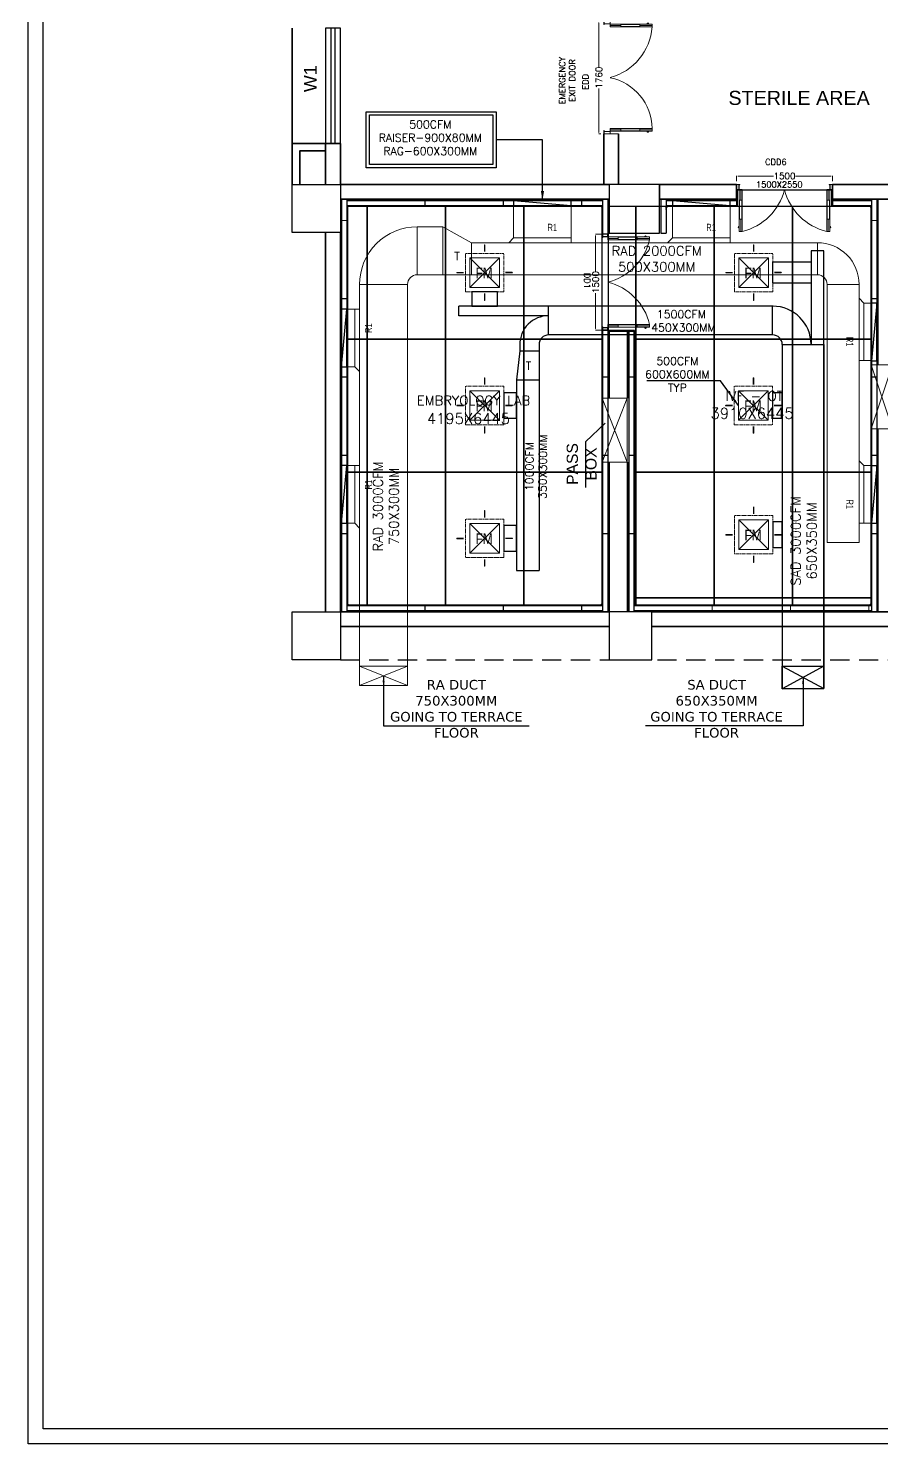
# Model space of a CAD drawing. Extents: x 3505867 to 3988380, y -625948 to -590408.
# Drawn here: x 3845692 to 3859016, y -625948 to -603838 of the extents above; entities that cross this region are included whole.
import ezdxf
from ezdxf.enums import TextEntityAlignment as Align

# ---------------------------------------------------------------- set-up
doc = ezdxf.new("R2010")
doc.units = 0
doc.header["$LTSCALE"] = 6
doc.header["$MEASUREMENT"] = 0
doc.linetypes.add('DASHED', pattern=[0.75, 0.5, -0.25])
doc.linetypes.add('HIDDEN', pattern=[0.375, 0.25, -0.125])
doc.layers.get('0').update_dxf_attribs({"linetype": 'CONTINUOUS'})
doc.layers.get('Defpoints').update_dxf_attribs({"linetype": 'CONTINUOUS'})
for name, color, linetype, lineweight in [('0 Room description', 6, 'CONTINUOUS', 5), ('0 Room Dimensions', 7, 'CONTINUOUS', 0), ('1200 Door', 144, 'CONTINUOUS', 5), ('Ahlada 50mm Ceiling Panels', 191, 'CONTINUOUS', 0), ('Ahlada Coving', 3, 'CONTINUOUS', 0), ('Double Leaf Door', 4, 'CONTINUOUS', 18), ('MEP_HVAC_RA_DUCT', 1, 'CONTINUOUS', 9), ('MEP_HVAC_RA_RAISERS', 3, 'CONTINUOUS', 0), ('Partition-80WP', 7, 'CONTINUOUS', 5), ('Supply Diffusers', 3, 'CONTINUOUS', 0), ('WALL', 10, 'CONTINUOUS', 35), ('WIN', 151, 'CONTINUOUS', 9)]:
    doc.layers.add(name, color=color, linetype=linetype, lineweight=lineweight)
for name, color, linetype in [('80 mm Wall', 5, 'CONTINUOUS'), ('Chajja', 7, 'CONTINUOUS'), ('COL', 5, 'CONTINUOUS'), ('DIM', 7, 'CONTINUOUS'), ('JOINERY', 7, 'CONTINUOUS'), ('MEP_HVAC_SUPPLY_AIR_DUCT', 3, 'CONTINUOUS'), ('MEP_HVAC_SUPPLY_DIFFUSER', 5, 'CONTINUOUS'), ('MEP_HVAC_TEXT', 7, 'CONTINUOUS'), ('walls', 1, 'CONTINUOUS'), ('Window', 161, 'CONTINUOUS')]:
    doc.layers.add(name, color=color, linetype=linetype)
doc.styles.add('ARIAL', font='')
doc.styles.add('ARIEL', font='', dxfattribs={"width": 0.75})
doc.styles.add('ROMAN', font='', dxfattribs={"width": 0.8})
doc.styles.add('ROMANS', font='romans.shx')
doc.styles.add('SIMPLEX', font='SIMPLEX')
doc.styles.add('VERDANA', font='')
doc.styles.get('ARIAL').set_extended_font_data('Arial')
doc.styles.get('ARIEL').set_extended_font_data('SansSerif')
doc.styles.get('ROMAN').set_extended_font_data('Arial')
doc.styles.get('VERDANA').set_extended_font_data('Verdana')
doc.dimstyles.new('AEPL1', dxfattribs={"dimtxt": 100, "dimasz": 25, "dimexe": 1.25, "dimexo": 50, "dimtad": 0, "dimdec": 0, "dimtxsty": 'ROMANS', "dimcen": 2.5, "dimclrd": 250, "dimclre": 250, "dimadec": 0, "dimazin": 0, "dimtfac": 1, "dimtdec": 0, "dimtmove": 0, "dimatfit": 3, "dimfxl": 1, "dimlwd": 0, "dimlwe": 0, "dimarcsym": 0})
doc.dimstyles.new('TEXT', dxfattribs={"dimscale": 0, "dimtxt": 500, "dimasz": 100, "dimexe": 75, "dimexo": 100, "dimgap": 50, "dimtad": 0, "dimdec": 0, "dimzin": 0, "dimdsep": 46, "dimtxsty": 'ARIAL', "dimblk": 'OBLIQUE', "dimcen": 0.09, "dimdle": 100, "dimclrd": 256, "dimclre": 256, "dimclrt": 6, "dimadec": 0, "dimazin": 0, "dimtfac": 1, "dimtdec": 0, "dimtofl": 0, "dimtmove": 2, "dimatfit": 3, "dimfxl": 1, "dimfrac": 2, "dimtolj": 1, "dimtzin": 0, "dimarcsym": 0})

# ---------------------------------------------------------------- blocks, each defined once
blk = doc.blocks.new('_Oblique')
at = {"color": 0, "linetype": 'ByBlock', "lineweight": -2}
blk.add_line((-0.5, -0.5), (0.5, 0.5), dxfattribs=at)
blk = doc.blocks.new('*D128')
at = {"layer": 'Defpoints', "color": 0, "linetype": 'ByBlock'}
for p in [(-25370, 7793), (-26870, 7660), (-25370, 7660)]:
    blk.add_point(p, dxfattribs=at)
at = {"layer": 'DIM', "color": 250, "linetype": 'ByBlock', "lineweight": 0}
for p, q in [((-26870, 7710), (-26870, 7795)), ((-26845, 7793), (-26290, 7793)), ((-25395, 7793), (-25950, 7793)), ((-25370, 7710), (-25370, 7795))]:
    blk.add_line(p, q, dxfattribs=at)
at = {"layer": 'DIM', "color": 250, "linetype": 'ByBlock'}
for points in [[(-26845, 7797), (-26845, 7789), (-26870, 7793)], [(-25395, 7789), (-25395, 7797), (-25370, 7793)]]:
    blk.add_solid(points, dxfattribs=at)
at = {"layer": 'DIM', "color": 0, "linetype": 'ByBlock', "insert": (-26120, 7793), "char_height": 100, "attachment_point": 5, "style": 'ROMANS'}
blk.add_mtext('1500', dxfattribs=at)
blk = doc.blocks.new('1500x80')
at = {"layer": 'Double Leaf Door'}
for points in [[(99336, -25418), (99341, -25418), (99341, -25121), (99336, -25121)], [(99380, -25121), (99375, -25121), (99375, -25418), (99380, -25418)], [(100704, -25121), (100709, -25121), (100709, -25418), (100704, -25418)], [(100748, -25418), (100743, -25418), (100743, -25121), (100748, -25121)]]:
    blk.add_hatch(color=6, dxfattribs=at).paths.add_polyline_path(points)
at = {"layer": 'Double Leaf Door', "color": 8}
for p, q in [((99336, -24983), (99324, -24983)), ((99336, -25582), (99336, -24928)), ((99336, -24928), (99380, -24928)), ((99336, -24983), (99336, -25005)), ((99358, -25121), (99358, -24928)), ((99380, -24928), (99380, -25582)), ((100748, -24928), (100704, -24928)), ((100704, -24928), (100704, -25582)), ((100726, -25121), (100726, -24928)), ((100748, -25582), (100748, -24928)), ((100748, -24983), (100760, -24983)), ((100748, -24983), (100748, -25005)), ((99322, -24985), (99322, -25003)), ((99324, -25005), (99336, -25005)), ((100760, -25005), (100748, -25005)), ((100762, -24985), (100762, -25003)), ((99358, -25582), (99358, -25418)), ((100726, -25582), (100726, -25418)), ((99292, -25582), (99292, -25662)), ((99332, -25582), (99292, -25582)), ((99294, -25584), (99294, -25660)), ((99330, -25584), (99294, -25584)), ((99330, -25659), (99330, -25584)), ((99332, -25657), (99332, -25582)), ((99380, -25582), (99336, -25582)), ((100704, -25582), (100748, -25582)), ((100752, -25657), (100752, -25582)), ((100752, -25582), (100792, -25582)), ((100754, -25659), (100754, -25584)), ((100754, -25584), (100790, -25584)), ((100790, -25584), (100790, -25660)), ((100792, -25582), (100792, -25662)), ((99292, -25662), (99332, -25662)), ((99294, -25660), (99332, -25660)), ((99342, -25659), (99330, -25659)), ((99344, -25657), (99332, -25657)), ((99332, -25660), (99342, -25660)), ((99332, -25662), (99344, -25662)), ((99342, -25660), (99342, -25659)), ((99344, -25662), (99344, -25657)), ((100740, -25662), (100740, -25657)), ((100740, -25657), (100752, -25657)), ((100752, -25662), (100740, -25662)), ((100742, -25660), (100742, -25659)), ((100742, -25659), (100754, -25659)), ((100752, -25660), (100742, -25660)), ((100790, -25660), (100752, -25660)), ((100792, -25662), (100752, -25662))]:
    blk.add_line(p, q, dxfattribs=at)
at = {"layer": 'Double Leaf Door', "color": 6}
for p, q in [((99380, -25121), (99336, -25121)), ((99336, -25121), (99336, -25418)), ((99341, -25418), (99341, -25121)), ((99375, -25418), (99375, -25121)), ((99380, -25418), (99380, -25121)), ((100704, -25418), (100704, -25121)), ((100704, -25121), (100748, -25121)), ((100709, -25418), (100709, -25121)), ((100743, -25418), (100743, -25121)), ((100748, -25121), (100748, -25418)), ((99336, -25418), (99380, -25418)), ((100748, -25418), (100704, -25418))]:
    blk.add_line(p, q, dxfattribs=at)
at = {"layer": 'Double Leaf Door', "color": 6, "ltscale": 100}
for p, q in [((99375, -25121), (99375, -25418)), ((100709, -25121), (100709, -25418))]:
    blk.add_line(p, q, dxfattribs=at)
at = {"layer": 'Double Leaf Door', "color": 6}
for points in [[(99336, -25121), (99336, -25418), (99341, -25418), (99341, -25121), (99336, -25121)], [(99380, -25121), (99380, -25418), (99375, -25418), (99375, -25121), (99380, -25121)], [(100704, -25121), (100704, -25418), (100709, -25418), (100709, -25121), (100704, -25121)], [(100748, -25121), (100748, -25418), (100743, -25418), (100743, -25121), (100748, -25121)]]:
    blk.add_lwpolyline(points, dxfattribs=at)
at = {"layer": 'Double Leaf Door', "ltscale": 5000}
for points in [[(99336, -25121), (99336, -25418), (99341, -25418), (99341, -25121), (99336, -25121)], [(100748, -25121), (100748, -25418), (100743, -25418), (100743, -25121), (100748, -25121)]]:
    blk.add_lwpolyline(points, dxfattribs=at)
at = {"layer": 'Double Leaf Door', "color": 8}
for centre, radius, start, end in [((99324, -24985), 1.98, 90, 180), ((99176, -25796), 892, 13.906, 76.7864), ((100908, -25796), 892, 103.2136, 166.094), ((100760, -24985), 1.98, 0, 90), ((99322, -24994), 3.72, 90, 270), ((99324, -25003), 1.98, 180, 270), ((100760, -25003), 1.98, 270, 0), ((100762, -24994), 3.72, 270, 90)]:
    blk.add_arc(centre, radius, start, end, dxfattribs=at)
blk = doc.blocks.new('1800x100')
at = {"layer": 'Double Leaf Door'}
for points in [[(101628, -31395), (101633, -31395), (101633, -31098), (101628, -31098)], [(101672, -31098), (101667, -31098), (101667, -31395), (101672, -31395)], [(103256, -31098), (103261, -31098), (103261, -31395), (103256, -31395)], [(103300, -31395), (103295, -31395), (103295, -31098), (103300, -31098)]]:
    blk.add_hatch(color=6, dxfattribs=at).paths.add_polyline_path(points)
at = {"layer": 'Double Leaf Door', "color": 8}
for p, q in [((101628, -31558), (101628, -30904)), ((101628, -30904), (101672, -30904)), ((101650, -31098), (101650, -30904)), ((101672, -30904), (101672, -31558)), ((103300, -30904), (103256, -30904)), ((103256, -30904), (103256, -31558)), ((103278, -31098), (103278, -30904)), ((103300, -31558), (103300, -30904)), ((101613, -30962), (101613, -30980)), ((101628, -30960), (101615, -30960)), ((101615, -30982), (101628, -30982)), ((101628, -30960), (101628, -30982)), ((103300, -30960), (103312, -30960)), ((103300, -30960), (103300, -30982)), ((103312, -30982), (103300, -30982)), ((103314, -30962), (103314, -30980)), ((101650, -31558), (101650, -31395)), ((103278, -31558), (103278, -31395)), ((101584, -31558), (101584, -31658)), ((101624, -31558), (101584, -31558)), ((101586, -31560), (101586, -31656)), ((101622, -31560), (101586, -31560)), ((101622, -31655), (101622, -31560)), ((101624, -31654), (101624, -31558)), ((101672, -31558), (101628, -31558)), ((103256, -31558), (103300, -31558)), ((103304, -31654), (103304, -31558)), ((103304, -31558), (103344, -31558)), ((103306, -31655), (103306, -31560)), ((103306, -31560), (103342, -31560)), ((103342, -31560), (103342, -31656)), ((103344, -31558), (103344, -31658)), ((101584, -31658), (101624, -31658)), ((101586, -31656), (101624, -31656)), ((101634, -31655), (101622, -31655)), ((101636, -31654), (101624, -31654)), ((101624, -31656), (101634, -31656)), ((101624, -31658), (101636, -31658)), ((101634, -31656), (101634, -31655)), ((101636, -31658), (101636, -31654)), ((103292, -31658), (103292, -31654)), ((103292, -31654), (103304, -31654)), ((103304, -31658), (103292, -31658)), ((103294, -31656), (103294, -31655)), ((103294, -31655), (103306, -31655)), ((103304, -31656), (103294, -31656)), ((103342, -31656), (103304, -31656)), ((103344, -31658), (103304, -31658))]:
    blk.add_line(p, q, dxfattribs=at)
at = {"layer": 'Double Leaf Door', "color": 6}
for p, q in [((101672, -31098), (101628, -31098)), ((101628, -31098), (101628, -31395)), ((101633, -31395), (101633, -31098)), ((101667, -31395), (101667, -31098)), ((101672, -31395), (101672, -31098)), ((103256, -31395), (103256, -31098)), ((103256, -31098), (103300, -31098)), ((103261, -31395), (103261, -31098)), ((103295, -31395), (103295, -31098)), ((103300, -31098), (103300, -31395)), ((101628, -31395), (101672, -31395)), ((103300, -31395), (103256, -31395))]:
    blk.add_line(p, q, dxfattribs=at)
at = {"layer": 'Double Leaf Door', "color": 6, "ltscale": 100}
for p, q in [((101667, -31098), (101667, -31395)), ((103261, -31098), (103261, -31395))]:
    blk.add_line(p, q, dxfattribs=at)
at = {"layer": 'Double Leaf Door', "color": 6}
for points in [[(101628, -31098), (101628, -31395), (101633, -31395), (101633, -31098), (101628, -31098)], [(101672, -31098), (101672, -31395), (101667, -31395), (101667, -31098), (101672, -31098)], [(103256, -31098), (103256, -31395), (103261, -31395), (103261, -31098), (103256, -31098)], [(103300, -31098), (103300, -31395), (103295, -31395), (103295, -31098), (103300, -31098)]]:
    blk.add_lwpolyline(points, dxfattribs=at)
at = {"layer": 'Double Leaf Door', "ltscale": 5000}
for points in [[(101628, -31098), (101628, -31395), (101633, -31395), (101633, -31098), (101628, -31098)], [(103300, -31098), (103300, -31395), (103295, -31395), (103295, -31098), (103300, -31098)]]:
    blk.add_lwpolyline(points, dxfattribs=at)
at = {"layer": 'Double Leaf Door', "color": 8}
for centre, radius, start, end in [((101602, -31796), 894, 15.3848, 85.5115), ((103269, -31727), 822, 90.8957, 168.2081), ((101613, -30971), 3.72, 90, 270), ((101615, -30962), 1.98, 90, 180), ((101615, -30980), 1.98, 180, 270), ((103312, -30962), 1.98, 0, 90), ((103312, -30980), 1.98, 270, 0), ((103314, -30971), 3.72, 270, 90)]:
    blk.add_arc(centre, radius, start, end, dxfattribs=at)
blk = doc.blocks.new('*D132')
at = {"layer": 'Defpoints', "color": 0, "linetype": 'ByBlock'}
for p in [(-28940, 10210), (-29018, 8450), (-28940, 8450)]:
    blk.add_point(p, dxfattribs=at)
at = {"layer": 'DIM', "color": 250, "linetype": 'ByBlock', "lineweight": 0}
for p, q in [((-28990, 10210), (-29020, 10210)), ((-29018, 10185), (-29018, 9499)), ((-29018, 8475), (-29018, 9160)), ((-28990, 8450), (-29020, 8450))]:
    blk.add_line(p, q, dxfattribs=at)
at = {"layer": 'DIM', "color": 250, "linetype": 'ByBlock'}
for points in [[(-29014, 10185), (-29022, 10185), (-29018, 10210)], [(-29022, 8475), (-29014, 8475), (-29018, 8450)]]:
    blk.add_solid(points, dxfattribs=at)
at = {"layer": 'DIM', "color": 0, "linetype": 'ByBlock', "insert": (-29018, 9330), "char_height": 100, "attachment_point": 5, "rotation": 90, "style": 'ROMANS'}
blk.add_mtext('1760', dxfattribs=at)
blk = doc.blocks.new('*D135')
at = {"layer": 'Defpoints', "color": 0, "linetype": 'ByBlock'}
for p in [(-29069, 6885), (-28920, 6885), (-28920, 5385)]:
    blk.add_point(p, dxfattribs=at)
at = {"layer": 'DIM', "color": 250, "linetype": 'ByBlock', "lineweight": 0}
for p, q in [((-28970, 6885), (-29070, 6885)), ((-29069, 6860), (-29069, 6305)), ((-29069, 5410), (-29069, 5965)), ((-28970, 5385), (-29070, 5385))]:
    blk.add_line(p, q, dxfattribs=at)
at = {"layer": 'DIM', "color": 250, "linetype": 'ByBlock'}
for points in [[(-29065, 6860), (-29073, 6860), (-29069, 6885)], [(-29073, 5410), (-29065, 5410), (-29069, 5385)]]:
    blk.add_solid(points, dxfattribs=at)
at = {"layer": 'DIM', "color": 0, "linetype": 'ByBlock', "insert": (-29069, 6135), "char_height": 100, "attachment_point": 5, "rotation": 90, "style": 'ROMANS'}
blk.add_mtext('1500', dxfattribs=at)
blk = doc.blocks.new('A010004 Mezz.F. Layout Plan$0$b & c')
at = {"layer": 'Ahlada Coving', "color": 3}
for p, q in [((-4, 41), (-6, 42)), ((-3, 8), (-4, 8)), ((-4, 8), (-3, 6)), ((5, 15), (-3, 8)), ((-3, 6), (6, 14)), ((9, 11), (0, 3)), ((0, 3), (2, 2)), ((2, 3), (10, 11)), ((2, 2), (2, 3)), ((37, 0), (35, 2))]:
    blk.add_line(p, q, dxfattribs=at)
blk.add_lwpolyline([(-6, 31), (-6, 6), (0, 0), (25, 0), (23, 2), (13, 2), (4, 4), (4, 2), (1, 2), (-4, 6), (-4, 9), (-1, 9), (-4, 19), (-4, 28), (-6, 31)], dxfattribs=at)
for radius, start, end in [(44, 181.9548, 220.5976), (42.5, 184.1661, 265.906), (44, 222.2286, 227.7746), (44, 229.4056, 268.1119)]:
    blk.add_arc((38, 44), radius, start, end, dxfattribs=at)
blk = doc.blocks.new('FM3')
at = {"layer": 'Supply Diffusers'}
for p, q in [((235, -235), (-235, 235)), ((-235, -235), (235, 235))]:
    blk.add_line(p, q, dxfattribs=at)
at = {"layer": 'Supply Diffusers', "color": 7}
for points in [[(1, 451, 0, 150, 0), (1, 391, 25, 25, 0), (1, 330, 25, 25, 0)], [(-451, -1, 0, 150, 0), (-391, -1, 25, 25, 0), (-330, -1, 25, 25, 0)], [(451, 1, 0, 150, 0), (390, 1, 25, 25, 0), (330, 1, 25, 25, 0)], [(1, -451, 0, 150, 0), (1, -390, 25, 25, 0), (1, -330, 25, 25, 0)]]:
    blk.add_lwpolyline(points, format="xyseb", dxfattribs=at)
at = {"layer": 'Supply Diffusers', "linetype": 'DASHED', "ltscale": 5}
blk.add_lwpolyline([(-305, -305), (305, -305), (305, 305), (-305, 305)], close=True, dxfattribs=at)
at = {"layer": 'Supply Diffusers'}
blk.add_lwpolyline([(-235, -235), (235, -235), (235, 235), (-235, 235)], close=True, dxfattribs=at)
at = {"layer": 'Supply Diffusers', "style": 'ROMAN', "width": 0.8}
blk.add_text('FM', height=170, dxfattribs=at).set_placement((-144, -90))
blk = doc.blocks.new('SA DIFFUSER 600X600MM')
at = {"layer": 'Supply Diffusers', "color": 1, "xscale": 0.9836065573758823, "yscale": 0.9836065573758823, "zscale": 0.9836065573758823}
blk.add_blockref('FM3', (1302830, -127949, 14385), dxfattribs=at)
blk = doc.blocks.new('RA_RAISER')
at = {"layer": 'MEP_HVAC_RA_RAISERS', "lineweight": 25}
blk.add_line((3561966, -606673), (3562866, -606753), dxfattribs=at)
blk.add_lwpolyline([(3562866, -606673), (3561966, -606673), (3561966, -606753), (3562866, -606753)], close=True, dxfattribs=at)
blk.add_lwpolyline([(3562416, -606784, 0, 66.4, 0), (3562416, -606862, 0, 0, 0), (3562416, -606988, 0, 0, 0), (3562516, -606988, 0, 0, 0), (3562241, -607053, 0, 0, 0), (3562393, -607053, 0, 0, 0), (3562393, -607148, 0, 0, 0)], format="xyseb", dxfattribs=at)
at = {"layer": 'MEP_HVAC_RA_RAISERS', "lineweight": 25, "insert": (3562494, -607037), "char_height": 112.5, "width": 174.15, "attachment_point": 1, "style": 'ARIEL'}
blk.add_mtext('R1', dxfattribs=at)
blk = doc.blocks.new('CIVIL IVF')
at = {"layer": '80 mm Wall', "ltscale": 500}
for p, q in [((-33035, 7430.2), (-33035, 985.2)), ((-32955, 7430.2), (-32955, 985.2)), ((-32955, 7410.2), (-28960, 7410.2)), ((-32955, 7330.2), (-28960, 7330.2)), ((-28960, 7430.2), (-28960, 6885.2)), ((-28880, 7430.2), (-28880, 6885.2)), ((-28050, 7430.2), (-28050, 6900.2)), ((-27970, 7430.2), (-27970, 6900.2)), ((-27970, 7410.2), (-26870, 7410.2)), ((-27970, 7330.2), (-26870, 7330.2)), ((-26870, 7410.2), (-26870, 7330.2)), ((-25370, 7410.2), (-24760, 7410.2)), ((-25370, 7330.2), (-24760, 7330.2)), ((-24760, 7430.2), (-24760, 985.2)), ((-24680, 7430.2), (-24680, 985.2)), ((-28050, 6900.2), (-27970, 6900.2)), ((-28960, 5385.2), (-28960, 985.2)), ((-28880, 5385.2), (-28880, 985.2)), ((-28550, 5370.2), (-28550, 985.2)), ((-28470, 5370.2), (-28470, 985.2)), ((-32955, 1085.2), (-28960, 1085.2)), ((-32955, 1005.2), (-28960, 1005.2)), ((-28470, 1085.2), (-24760, 1085.2)), ((-28470, 1005.2), (-24760, 1005.2))]:
    blk.add_line(p, q, dxfattribs=at)
at = {"layer": '80 mm Wall', "color": 8, "ltscale": 500}
for p, q in [((-25370, 7410.2), (-25370, 7330.2)), ((-28880, 6885.2), (-28960, 6885.2)), ((-28880, 5385.2), (-28960, 5385.2)), ((-28550, 5370.2), (-28470, 5370.2))]:
    blk.add_line(p, q, dxfattribs=at)
at = {"layer": 'Ahlada 50mm Ceiling Panels', "linetype": 'ByBlock', "lineweight": -2}
for p, q in [((-26860, 7570.2), (-26860, 7323.2)), ((-25380, 7570.2), (-26860, 7570.2)), ((-32945, 7320.2), (-28970, 7320.2)), ((-32945, 7320.2), (-32945, 1095.2)), ((-32639, 7320.2), (-32639, 1095.2)), ((-32636, 7320.2), (-32636, 1095.2)), ((-31416, 7320.2), (-31416, 1095.2)), ((-31413, 7320.2), (-31413, 1095.2)), ((-30193, 7320.2), (-30193, 1095.2)), ((-30190, 7320.2), (-30190, 1095.2)), ((-28970, 7320.2), (-28970, 1095.2)), ((-28870, 7320.2), (-24770, 7320.2)), ((-28870, 5380.2), (-28870, 7320.2)), ((-28439, 1095.2), (-28439, 7320.2)), ((-28436, 1095.2), (-28436, 7320.2)), ((-27216, 1095.2), (-27216, 7320.2)), ((-27213, 1095.2), (-27213, 7320.2)), ((-26860, 7323.2), (-25380, 7323.2)), ((-25993, 1095.2), (-25993, 7320.2)), ((-25990, 1095.2), (-25990, 7320.2)), ((-24770, 7320.2), (-24770, 1095.2)), ((-28460, 1095.2), (-28460, 5380.2)), ((-32945, 5247.2), (-28970, 5247.2)), ((-32945, 5244.2), (-28970, 5244.2)), ((-28460, 5247.2), (-24770, 5247.2)), ((-28460, 5244.2), (-24770, 5244.2)), ((-32945, 3171.2), (-28970, 3171.2)), ((-32945, 3168.2), (-28970, 3168.2)), ((-28460, 3171.2), (-24770, 3171.2)), ((-28460, 3168.2), (-24770, 3168.2)), ((-28460, 1208.2), (-24770, 1208.2)), ((-28460, 1205.2), (-24770, 1205.2)), ((-32945, 1095.2), (-28970, 1095.2)), ((-28460, 1095.2), (-24770, 1095.2))]:
    blk.add_line(p, q, dxfattribs=at)
at = {"layer": 'Ahlada 50mm Ceiling Panels', "color": 8, "linetype": 'ByBlock', "lineweight": -2}
for p, q in [((-25380, 7323.2), (-25380, 7570.2)), ((-28460, 5380.2), (-28870, 5380.2))]:
    blk.add_line(p, q, dxfattribs=at)
at = {"layer": 'Chajja', "color": 8, "linetype": 'HIDDEN', "ltscale": 200}
blk.add_line((-33055, 235.2), (-10540, 235.2), dxfattribs=at)
at = {"layer": 'COL', "color": 8}
for points in [[(-33805, 7660.2), (-33055, 7660.2), (-33055, 6910.2), (-33805, 6910.2)], [(-28860, 6900.2), (-28070, 6900.2), (-28070, 7660.2), (-28860, 7660.2)], [(-33805, 985.2), (-33055, 985.2), (-33055, 235.2), (-33805, 235.2)], [(-28860, 235.2), (-28190, 235.2), (-28190, 985.2), (-28860, 985.2)]]:
    blk.add_lwpolyline(points, close=True, dxfattribs=at)
at = {"layer": 'Partition-80WP', "ltscale": 0.5}
for p, q in [((-31735, 7420.1, -92016.4), (-31735, 7324.8, -92016.4)), ((-31732, 7420.1, -92016.4), (-31732, 7324.8, -92016.4)), ((-30512, 7420.1, -92016.4), (-30512, 7324.8, -92016.4)), ((-30509, 7420.1, -92016.4), (-30509, 7324.8, -92016.4)), ((-29289, 7420.1, -92016.4), (-29289, 7324.8, -92016.4)), ((-29286, 7420.1, -92016.4), (-29286, 7324.8, -92016.4)), ((-32946, 7100.3, -92016.4), (-33041.3, 7100.3, -92016.4)), ((-32946, 7097.3, -92016.4), (-33041.3, 7097.3, -92016.4)), ((-24671, 7100.3, -92016.4), (-24766.3, 7100.3, -92016.4)), ((-24671, 7097.3, -92016.4), (-24766.3, 7097.3, -92016.4)), ((-32946, 5877.3, -92016.4), (-33041.3, 5877.3, -92016.4)), ((-32946, 5874.3, -92016.4), (-33041.3, 5874.3, -92016.4)), ((-24671, 5877.3, -92016.4), (-24766.3, 5877.3, -92016.4)), ((-24671, 5874.3, -92016.4), (-24766.3, 5874.3, -92016.4)), ((-32946, 4654.3, -92016.4), (-33041.3, 4654.3, -92016.4)), ((-32946, 4651.3, -92016.4), (-33041.3, 4651.3, -92016.4)), ((-28871, 4654.3, -92016.4), (-28966.3, 4654.3, -92016.4)), ((-28871, 4651.3, -92016.4), (-28966.3, 4651.3, -92016.4)), ((-28461, 4654.3, -92016.4), (-28556.3, 4654.3, -92016.4)), ((-28461, 4651.3, -92016.4), (-28556.3, 4651.3, -92016.4)), ((-24671, 4654.3, -92016.4), (-24766.3, 4654.3, -92016.4)), ((-24671, 4651.3, -92016.4), (-24766.3, 4651.3, -92016.4)), ((-32946, 3431.3, -92016.4), (-33041.3, 3431.3, -92016.4)), ((-32946, 3428.3, -92016.4), (-33041.3, 3428.3, -92016.4)), ((-28871, 3431.3, -92016.4), (-28966.3, 3431.3, -92016.4)), ((-28871, 3428.3, -92016.4), (-28966.3, 3428.3, -92016.4)), ((-28461, 3431.3, -92016.4), (-28556.3, 3431.3, -92016.4)), ((-28461, 3428.3, -92016.4), (-28556.3, 3428.3, -92016.4)), ((-24671, 3431.3, -92016.4), (-24766.3, 3431.3, -92016.4)), ((-24671, 3428.3, -92016.4), (-24766.3, 3428.3, -92016.4)), ((-32946, 2208.3, -92016.4), (-33041.3, 2208.3, -92016.4)), ((-32946, 2205.3, -92016.4), (-33041.3, 2205.3, -92016.4)), ((-28871, 2208.3, -92016.4), (-28966.3, 2208.3, -92016.4)), ((-28871, 2205.3, -92016.4), (-28966.3, 2205.3, -92016.4)), ((-28461, 2208.3, -92016.4), (-28556.3, 2208.3, -92016.4)), ((-28461, 2205.3, -92016.4), (-28556.3, 2205.3, -92016.4)), ((-24671, 2208.3, -92016.4), (-24766.3, 2208.3, -92016.4)), ((-24671, 2205.3, -92016.4), (-24766.3, 2205.3, -92016.4)), ((-31735, 1095.1, -92016.4), (-31735, 999.8, -92016.4)), ((-31732, 1095.1, -92016.4), (-31732, 999.8, -92016.4)), ((-30512, 1095.1, -92016.4), (-30512, 999.8, -92016.4)), ((-30509, 1095.1, -92016.4), (-30509, 999.8, -92016.4)), ((-29289, 1095.1, -92016.4), (-29289, 999.8, -92016.4)), ((-29286, 1095.1, -92016.4), (-29286, 999.8, -92016.4)), ((-27250, 1095.1, -92016.4), (-27250, 999.8, -92016.4)), ((-27247, 1095.1, -92016.4), (-27247, 999.8, -92016.4)), ((-26027, 1095.1, -92016.4), (-26027, 999.8, -92016.4)), ((-26024, 1095.1, -92016.4), (-26024, 999.8, -92016.4)), ((-24804, 1095.1, -92016.4), (-24804, 999.8, -92016.4)), ((-24801, 1095.1, -92016.4), (-24801, 999.8, -92016.4))]:
    blk.add_line(p, q, dxfattribs=at)
at = {"layer": 'Partition-80WP', "color": 8, "ltscale": 0.5}
for p, q in [((-28871, 6888.2), (-28966.3, 6888.2)), ((-28871, 6885.2), (-28966.3, 6885.2)), ((-28871, 5385.2), (-28966.3, 5385.2)), ((-28871, 5382.2), (-28966.3, 5382.2))]:
    blk.add_line(p, q, dxfattribs=at)
at = {"layer": 'WALL', "color": 8, "linetype": 'ByBlock'}
for p, q in [((-33805, 10100.2), (-33805, 8300.2)), ((-28940, 7660.2), (-28940, 8449.7)), ((-28710, 7660.2), (-28710, 8449.7)), ((-33285, 8300.2), (-33285, 7660.2)), ((-33055, 8300.2), (-33055, 7660.2)), ((-33055, 7660.2), (-28860, 7660.2)), ((-28070, 7430.2), (-28070, 7660.2)), ((-28070, 7660.2), (-26870, 7660.2)), ((-26870, 7430.2), (-26870, 7660.2)), ((-25370, 7430.2), (-25370, 7660.2)), ((-25370, 7660.2), (-24505, 7660.2)), ((-33055, 7430.2), (-28860, 7430.2)), ((-28070, 7430.2), (-26870, 7430.2)), ((-25370, 7430.2), (-24505, 7430.2)), ((-24660, 7430.2), (-24660, 4842.7)), ((-33285, 6910.2), (-33285, 985.2)), ((-33285, 6910.2), (-33285, 985.2)), ((-33055, 6910.2), (-33055, 985.2)), ((-33055, 6910.2), (-33055, 985.2)), ((-28860, 5370.2), (-28860, 4322.7)), ((-28860, 5370.2), (-28570, 5370.2)), ((-28570, 5370.2), (-28570, 4322.7)), ((-24660, 3842.7), (-24660, 985.2)), ((-28860, 3322.7), (-28860, 985.2)), ((-28570, 3322.7), (-28570, 985.2)), ((-33055, 985.2), (-28860, 985.2)), ((-28190, 985.2), (-23015, 985.2)), ((-33055, 755.2), (-28860, 755.2)), ((-28190, 755.2), (-23015, 755.2))]:
    blk.add_line(p, q, dxfattribs=at)
at = {"layer": 'WALL', "color": 8, "lineweight": 0}
blk.add_line((-28940, 8449.7), (-28710, 8449.7), dxfattribs=at)
at = {"layer": 'WALL', "color": 8, "linetype": 'ByBlock'}
for points in [[(-33805, 7660.2), (-33805, 8300.2), (-33285, 8300.2)], [(-33690, 7660.2), (-33690, 8185.2), (-33285, 8185.2)]]:
    blk.add_lwpolyline(points, dxfattribs=at)
at = {"layer": 'walls', "color": 8, "linetype": 'Continuous'}
blk.add_line((-33055, 8300.2), (-33285, 8300.2), dxfattribs=at)
at = {"layer": 'WIN', "color": 8, "linetype": 'Continuous'}
for p, q in [((-24434.8, 3842.7), (-24764.8, 4842.7)), ((-24764.8, 3842.7), (-24434.8, 4842.7)), ((-28577.5, 3322.7), (-28967.5, 4322.7)), ((-28967.5, 3322.7), (-28577.5, 4322.7))]:
    blk.add_line(p, q, dxfattribs=at)
for points in [[(-24764.8, 3842.7), (-24434.8, 3842.7), (-24434.8, 4842.7), (-24764.8, 4842.7)], [(-28967.5, 3322.7), (-28577.5, 3322.7), (-28577.5, 4322.7), (-28967.5, 4322.7)]]:
    blk.add_lwpolyline(points, close=True, dxfattribs=at)
at = {"layer": 'Window', "color": 8, "linetype": 'Continuous', "elevation": 0}
for points in [[(-33285, 8300.2), (-33055, 8300.2), (-33055, 10100.2), (-33285, 10100.2)], [(-33205, 8300.2), (-33135, 8300.2), (-33135, 10100.2), (-33205, 10100.2)]]:
    blk.add_lwpolyline(points, close=True, dxfattribs=at)
at = {"layer": 'Ahlada Coving', "ltscale": 500, "yscale": 1.418185559101401, "zscale": 1.418185559101401, "rotation": 180}
for p, xscale in [((-32947, 7330.2), -1.418185559101401), ((-28968, 7330.2), 1.418185559101401), ((-27963, 7330.2), -1.418185559101401), ((-24768, 7330.2), 1.418185559101401)]:
    blk.add_blockref('A010004 Mezz.F. Layout Plan$0$b & c', p, dxfattribs=dict(at, xscale=xscale))
at = {"layer": 'Ahlada Coving', "ltscale": 500, "yscale": 1.418185559101401, "zscale": 1.418185559101401}
for p, xscale in [((-32947, 1085.2), 1.418185559101401), ((-28968, 1085.2), -1.418185559101401), ((-28462, 1085.2), 1.418185559101401), ((-24768, 1085.2), -1.418185559101401)]:
    blk.add_blockref('A010004 Mezz.F. Layout Plan$0$b & c', p, dxfattribs=dict(at, xscale=xscale))
at = {"layer": 'Double Leaf Door', "color": 8}
for name, p, rotation in [('1800x100', (2718.5, 111793.4), 270), ('1500x80', (73922, -18001.7), 180), ('1500x80', (-3298.2, 106177.2), 270)]:
    blk.add_blockref(name, p, dxfattribs=dict(at, rotation=rotation))
at = {"layer": '0 Room description', "color": 8, "style": 'SIMPLEX'}
for s, p in [('IVF - OT', (-26588.7, 4355, -1610551)), ('EMBRYOLOGY LAB', (-30975.6, 4286.1, -1610551))]:
    blk.add_text(s, height=150, dxfattribs=at).set_placement(p, align=Align.MIDDLE)
at = {"layer": '0 Room Dimensions', "color": 8, "lineweight": 0, "style": 'SIMPLEX'}
for s, p in [('4195X6445', (-31702.5, 3919.4, 241159.2)), ('3910X6445', (-27273.6, 4002.3, 241159.2))]:
    blk.add_text(s, height=168, dxfattribs=at).set_placement(p)
at = {"layer": '1200 Door', "color": 8, "linetype": 'ByBlock', "style": 'ROMANS'}
for s, rotation, p in [('EDD', 90, (-29181.1, 9141.1, -35804.4)), ('DD1', 270, (-29246.3, 6282, -35804.4))]:
    blk.add_text(s, height=94.18, rotation=rotation, dxfattribs=at).set_placement(p)
for s, p in [('CDD6', (-26422, 7965.3, -35804.4)), ('1500X2550', (-26564.3, 7613.1, -35804.4))]:
    blk.add_text(s, height=94.18, dxfattribs=at).set_placement(p)
at = {"layer": '1200 Door', "color": 8, "linetype": 'ByBlock', "insert": (-29512.7, 9252), "char_height": 94.18, "width": 1944.789, "attachment_point": 5, "rotation": 90, "style": 'ROMANS'}
blk.add_mtext(' EMERGENCY\\P EXIT DOOR', dxfattribs=at)
at = {"layer": 'DIM', "color": 8, "linetype": 'Continuous', "insert": (-29286.4, 3294.5, -101230.8), "char_height": 175, "width": 1149.25, "attachment_point": 5, "rotation": 90, "style": 'ARIAL'}
blk.add_mtext('PASS BOX', dxfattribs=at)
at = {"layer": 'JOINERY', "color": 8, "style": 'ARIAL', "width": 1}
blk.add_text('W1', height=200, rotation=90, dxfattribs=at).set_placement((-33422.6, 9103.4))
at = {"layer": 'WALL', "color": 8, "linetype": 'Continuous', "insert": (-25892, 9195.2), "char_height": 220.414, "width": 4941.395, "attachment_point": 5, "style": 'ARIAL'}
blk.add_mtext('\\PSTERILE AREA', dxfattribs=at)
at = {"layer": 'DIM', "color": 8, "linetype": 'ByBlock'}
dim = blk.add_linear_dim(base=(-29018.3, 8449.7), p1=(-28940, 10209.7), p2=(-28940, 8449.7), angle=90, dimstyle='AEPL1', dxfattribs=at)
dim.commit()
dim.dimension.update_dxf_attribs({"geometry": '*D132', "text_midpoint": (-29018.3, 9329.7)})
dim = blk.add_linear_dim(base=(-25370, 7793.3), p1=(-26870, 7660.2), p2=(-25370, 7660.2), dimstyle='AEPL1', dxfattribs=at)
dim.commit()
dim.dimension.update_dxf_attribs({"geometry": '*D128', "text_midpoint": (-26120, 7793.3), "dimtype": 160})
dim = blk.add_linear_dim(base=(-29068.9, 6885.2), p1=(-28920, 5385.2), p2=(-28920, 6885.2), angle=90, dimstyle='AEPL1', dxfattribs=at)
dim.commit()
dim.dimension.update_dxf_attribs({"geometry": '*D135', "text_midpoint": (-29068.9, 6135.2), "dimtype": 160})
at = {"layer": 'WIN', "color": 8, "linetype": 'Continuous'}
blk.add_leader([(-28917.6, 3931.5, -101230.8), (-29229.1, 3643, -101230.8), (-29229.1, 2925.2, -101230.8)], dimstyle='TEXT', override={"dimscale": 1, "dimtxt": 200, "dimasz": 50, "dimfxl": 0.18}, dxfattribs=at)

msp = doc.modelspace()

# ---------------------------------------------------------------- linework, layer by layer
for points in [[(3890773, -593936.6), (3890773, -625948), (3845691.8, -625948), (3845691.8, -593936.6)], [(3890541.2, -594168.4), (3890541.2, -625716.2), (3845923.7, -625716.2), (3845923.7, -594168.4)]]:
    msp.add_lwpolyline(points, close=True)
at = {"linetype": 'ByBlock'}
for points in [[(3850968.1, -605142.4), (3852995.6, -605142.4), (3852995.6, -606016.8), (3850968.1, -606016.8)], [(3851018.1, -605192.4), (3852945.6, -605192.4), (3852945.6, -605966.8), (3851018.1, -605966.8)]]:
    msp.add_lwpolyline(points, close=True, dxfattribs=at)
at = {"layer": 'MEP_HVAC_RA_DUCT', "linetype": 'ByBlock'}
for points in [[(3853269.8, -606608.2), (3853269.8, -607113.2)], [(3854169.8, -606608.2), (3854169.8, -607188.2)], [(3851763.8, -606938.2), (3851763.8, -607688.2)], [(3851763.8, -606938.2), (3852163.8, -606938.2)], [(3852163.8, -606938.2), (3852163.8, -607688.2)], [(3852163.8, -606938.2), (3852613.8, -607188.2)], [(3854169.8, -607188.2), (3854169.8, -607113.2), (3853269.8, -607113.2), (3853194.8, -607188.2)], [(3852613.8, -607188.2), (3858013.8, -607188.2)], [(3852613.8, -607188.2), (3852613.8, -607688.2)], [(3858013.8, -607188.2), (3858013.8, -607688.2)], [(3851763.8, -607688.2), (3858013.8, -607688.2)], [(3851613.8, -607838.2), (3850863.8, -607838.2)], [(3858163.8, -607838.2), (3858663.8, -607838.2)]]:
    msp.add_lwpolyline(points, dxfattribs=at)
for points in [[(3854169.8, -606608.2), (3854169.8, -607113.2), (3853269.8, -607113.2), (3853269.8, -606608.2)], [(3854169.8, -607113.2), (3854169.8, -607188.2), (3853194.8, -607188.2), (3853269.8, -607113.2)]]:
    msp.add_lwpolyline(points, close=True, dxfattribs=at)
for points, elevation in [([(3855748.8, -606608.2), (3855748.8, -607113.2)], 0), ([(3856648.8, -606608.2), (3856648.8, -607188.2)], 0), ([(3856648.8, -607188.2), (3856648.8, -607113.2), (3855748.8, -607113.2), (3855673.8, -607188.2)], 0), ([(3858163.8, -611870.1), (3858163.8, -607838.2)], -14384.8), ([(3858663.8, -611870.1), (3858663.8, -607838.2)], -14384.8), ([(3850663.8, -608224.1), (3850863.8, -608224.1)], -92016.4), ([(3850863.8, -608224.1), (3850788.8, -608224.1), (3850788.8, -609124.1), (3850863.8, -609199.1)], -92016.4), ([(3858663.8, -609029.9), (3858738.8, -609029.9), (3858738.8, -608129.9), (3858663.8, -608054.9)], -60392.9), ([(3858858.8, -608129.9), (3858738.8, -608129.9)], -46008.2), ([(3858858.8, -609029.9), (3858738.8, -609029.9)], -46008.2), ([(3850663.8, -609124.1), (3850788.8, -609124.1)], -92016.4), ([(3850663.8, -610670.1), (3850863.8, -610670.1)], -92016.4), ([(3850863.8, -610670.1), (3850788.8, -610670.1), (3850788.8, -611570.1), (3850863.8, -611645.1)], -92016.4), ([(3858663.8, -611570.1), (3858738.8, -611570.1), (3858738.8, -610670.1), (3858663.8, -610595.1)], -60392.9), ([(3858858.8, -610670.1), (3858738.8, -610670.1)], -46008.2), ([(3851613.8, -613183.2), (3851613.8, -611047.2)], -14384.8), ([(3850663.8, -611570.1), (3850788.8, -611570.1)], -92016.4), ([(3858858.8, -611570.1), (3858738.8, -611570.1)], -46008.2), ([(3858663.8, -611870.1), (3858163.8, -611870.1)], -46008.2), ([(3850863.8, -613803.2), (3851613.8, -614103.2)], -14384.8), ([(3851613.8, -613803.2), (3850863.8, -614103.2)], -14384.8)]:
    msp.add_lwpolyline(points, dxfattribs=dict(at, elevation=elevation))
for points, elevation in [([(3856648.8, -606608.2), (3856648.8, -607113.2), (3855748.8, -607113.2), (3855748.8, -606608.2)], 0), ([(3856648.8, -607113.2), (3856648.8, -607188.2), (3855673.8, -607188.2), (3855748.8, -607113.2)], 0), ([(3850663.8, -608224.1), (3850788.8, -608224.1), (3850788.8, -609124.1), (3850663.8, -609124.1)], -92016.4), ([(3850788.8, -608224.1), (3850863.8, -608224.1), (3850863.8, -609199.1), (3850788.8, -609124.1)], -92016.4), ([(3858663.8, -609029.9), (3858738.8, -609029.9), (3858738.8, -608129.9), (3858663.8, -608054.9)], -46008.2), ([(3858738.8, -608129.9), (3858858.8, -608129.9), (3858858.8, -609029.9), (3858738.8, -609029.9)], -46008.2), ([(3850663.8, -610670.1), (3850788.8, -610670.1), (3850788.8, -611570.1), (3850663.8, -611570.1)], -92016.4), ([(3850788.8, -610670.1), (3850863.8, -610670.1), (3850863.8, -611645.1), (3850788.8, -611570.1)], -92016.4), ([(3858663.8, -611570.1), (3858738.8, -611570.1), (3858738.8, -610670.1), (3858663.8, -610595.1)], -46008.2), ([(3858738.8, -610670.1), (3858858.8, -610670.1), (3858858.8, -611570.1), (3858738.8, -611570.1)], -46008.2), ([(3851613.8, -614103.2), (3851613.8, -613803.2), (3850863.8, -613803.2), (3850863.8, -614103.2)], -14384.8)]:
    msp.add_lwpolyline(points, close=True, dxfattribs=dict(at, elevation=elevation))
for points in [[(3851763.8, -606938.2, 0.4142136), (3850863.8, -607838.2), (3850863.8, -613803.2)], [(3858013.8, -607188.2, -0.4142136), (3858663.8, -607838.2, -0.4142136)], [(3851763.8, -607688.2, 0.4142136), (3851613.8, -607838.2), (3851613.8, -613803.2)], [(3858013.8, -607688.2, -0.4142136), (3858163.8, -607838.2)]]:
    msp.add_lwpolyline(points, format="xyb", dxfattribs=at)
at = {"layer": 'MEP_HVAC_SUPPLY_AIR_DUCT', "linetype": 'ByBlock'}
for points in [[(3858113.8, -608778.7), (3858113.8, -608778.7), (3858113.8, -607312), (3857913.9, -607312), (3857913.9, -608778.7)], [(3857321, -608178.7), (3852415.8, -608178.7)], [(3853815.5, -608328.7), (3852415.8, -608328.7), (3852415.8, -608178.7)], [(3853815.5, -608628.4), (3853815.5, -608178.7)], [(3857313.9, -608628.7), (3857313.9, -608178.7)], [(3853365.8, -608878.4), (3853315.8, -609328.4)], [(3853365.8, -608878.4), (3853665.8, -608878.4)], [(3857463.9, -608778.7), (3857463.9, -614154.6), (3858113.8, -614152.2), (3858113.8, -608778.7)], [(3857464.5, -608778.7), (3857463.9, -608778.7)], [(3857463.9, -608778.7), (3858113.8, -608778.7)], [(3853315.8, -609328.4), (3853315.8, -612306.2)], [(3853315.8, -609328.4), (3853665.8, -609328.4)]]:
    msp.add_lwpolyline(points, dxfattribs=at)
for points, elevation in [([(3857315.8, -607487.5), (3857913.9, -607487.5), (3857913.9, -607822), (3857315.8, -607822)], 0), ([(3852615.8, -607954.7), (3852615.8, -608178.7), (3853015.8, -608178.7), (3853015.8, -607954.7)], 0), ([(3857463.9, -614154.6), (3857463.9, -613804.6), (3858113.8, -613802.2), (3858113.8, -614152.2)], -14384.8)]:
    msp.add_lwpolyline(points, close=True, dxfattribs=dict(at, elevation=elevation))
for points in [[(3853815.5, -608328.7), (3853815.5, -608328.7, 0.4142136), (3853365.8, -608778.4), (3853365.8, -608878.4)], [(3857313.9, -608628.4), (3853815.8, -608628.4, 0.4142136), (3853665.8, -608778.4), (3853665.8, -612306.2)]]:
    msp.add_lwpolyline(points, format="xyb", dxfattribs=at)
for points, elevation in [([(3857463.9, -608778.7), (3857463.9, -614154.6)], -14384.8), ([(3858113.8, -608778.7), (3858113.8, -614152.2)], -14384.8), ([(3853315.8, -612306.2), (3853665.8, -612306.2)], 0), ([(3858113.8, -613802.2), (3857463.9, -614154.6)], -14384.8), ([(3857463.9, -613804.6), (3858113.8, -614152.2)], -14384.8)]:
    msp.add_lwpolyline(points, dxfattribs=dict(at, elevation=elevation))
for points in [[(3853115.8, -609930.7), (3853315.8, -609930.7), (3853315.8, -609530.7), (3853115.8, -609530.7)], [(3857311.8, -609930.7), (3857463.9, -609930.7), (3857463.9, -609530.7), (3857311.8, -609530.7)], [(3857315.8, -611950.2), (3857463.9, -611950.2), (3857463.9, -611550.2), (3857315.8, -611550.2)], [(3853115.8, -612006.7), (3853315.8, -612006.7), (3853315.8, -611606.7), (3853115.8, -611606.7)]]:
    msp.add_lwpolyline(points, close=True, dxfattribs=at)
for radius in [600, 150]:
    msp.add_arc((3857313.9, -608778.7), radius, 0, 90, dxfattribs=at)

# ---------------------------------------------------------------- block references
at = {"linetype": 'ByBlock'}
msp.add_blockref('CIVIL IVF', (3883618.8, -613938.4), dxfattribs=at)
at = {"layer": 'MEP_HVAC_RA_RAISERS', "linetype": 'ByBlock'}
for p in [(291304, 144.5), (293783, 144.5)]:
    msp.add_blockref('RA_RAISER', p, dxfattribs=at)
for p, rotation in [((3243911.1, -4171089.9, -92016.4), 90), ((4465611.6, 2953835.9, -46008.2), 270), ((3243911.1, -4173535.9, -92016.4), 90), ((4465611.6, 2951295.7, -46008.2), 270)]:
    msp.add_blockref('RA_RAISER', p, dxfattribs=dict(at, rotation=rotation))
at = {"layer": 'MEP_HVAC_SUPPLY_DIFFUSER'}
for p in [(2549986.3, -479705.4, -14384.8), (2554186.3, -479705.4, -14384.8), (2549986.3, -481781.4, -14384.8), (2554182.3, -481781.4, -14384.8), (2549986.3, -483857.4, -14384.8), (2554186.3, -483800.9, -14384.8)]:
    msp.add_blockref('SA DIFFUSER 600X600MM', p, dxfattribs=at)

# ---------------------------------------------------------------- texts
at = {"layer": 'MEP_HVAC_TEXT', "color": 0, "linetype": 'ByBlock', "style": 'VERDANA'}
for s, insert, char_height, width, attachment_point, rotation in [('\\pxqc;{\\Fromans|c0;500CFM\\PRAISER-900X80MM\\PRAG-600X300MM}', (3852908.6, -605276.7, 0), 125, 1879.362, 3, 0.00688), ('{\\Fromans|c0;T}', (3852429.1, -607333, -1610551), 125, 179.202, 3, 0.00688), ('\\pxqc;{\\Fromans|c0;\\C1;RAD \\C0;2000CFM\\P500X300MM}', (3854516.9, -607239.5, 0), 150, 1973.876, 1, 359.99312), ('\\pxqc;{\\Fromans|c0;1500CFM\\P\\pq*;450X300MM }', (3856424.8, -608242.9), 125, 1072.158, 3, 0.00688), ('{\\Fromans|c0;T}', (3853544.4, -609047.2, -1610551), 125, 179.202, 3, 0.00688), ('\\pxqc;{\\Fromans|c0;500CFM\\P600X600MM\\PTYP}', (3855290.8, -608973, 1610551), 125, 1072.158, 1, 359.99312), ('\\pxqc;{\\Fromans|c0;1000CFM\\P350X300MM }', (3853458.2, -610147.4), 125, 1072.158, 3, 89.51681), ('\\pxqc;{\\Fromans|c0;\\C1;RAD \\C0;3000CFM\\P750X300MM}', (3851075.6, -612451, 0), 150, 2284.515, 1, 89.99312), ('\\pxqc;{\\Fromans|c0;\\C3;SAD\\C0; 3000CFM\\P650X350MM}', (3857600, -610816.7, 0), 150, 2057.353, 3, 90.00688), ('\\pxqc;{\\C1;RA} DUCT\\P750X300MM\\PGOING TO TERRACE FLOOR', (3851177.1, -614017, 0), 150, 2396.033, 1, 359.99312), ('\\pxqc;{\\C3;SA} DUCT\\P650X350MM\\PGOING TO TERRACE FLOOR', (3855240.5, -614017, 0), 150, 2396.033, 1, 359.99312)]:
    msp.add_mtext(s, dxfattribs=dict(at, insert=insert, char_height=char_height, width=width, attachment_point=attachment_point, rotation=rotation))

# ---------------------------------------------------------------- leaders
at = {"layer": 'MEP_HVAC_TEXT', "linetype": 'ByBlock'}
for points, override in [([(3853719.8, -606528.2), (3853719.8, -605579.6), (3852995.6, -605579.6)], {"dimscale": 1, "dimtxt": 200, "dimasz": 150}), ([(3856780.7, -609730.7, 1610551), (3856501.4, -609345.8, 1610551), (3855347.9, -609345.8, 1610551)], {"dimscale": 1, "dimtxt": 200, "dimasz": 100}), ([(3851238.8, -613953.2, -14384.8), (3851239.7, -614736.2, -14384.8), (3853514.5, -614736.2, -14384.8)], {"dimscale": 1, "dimtxt": 200}), ([(3857789.1, -613978.2, -14384.8), (3857789.1, -614736.2, -14384.8), (3855328.2, -614736.2, -14384.8)], {"dimscale": 1, "dimtxt": 200})]:
    msp.add_leader(points, dimstyle='TEXT', override=override, dxfattribs=at)

doc.saveas('drawing.dxf')
